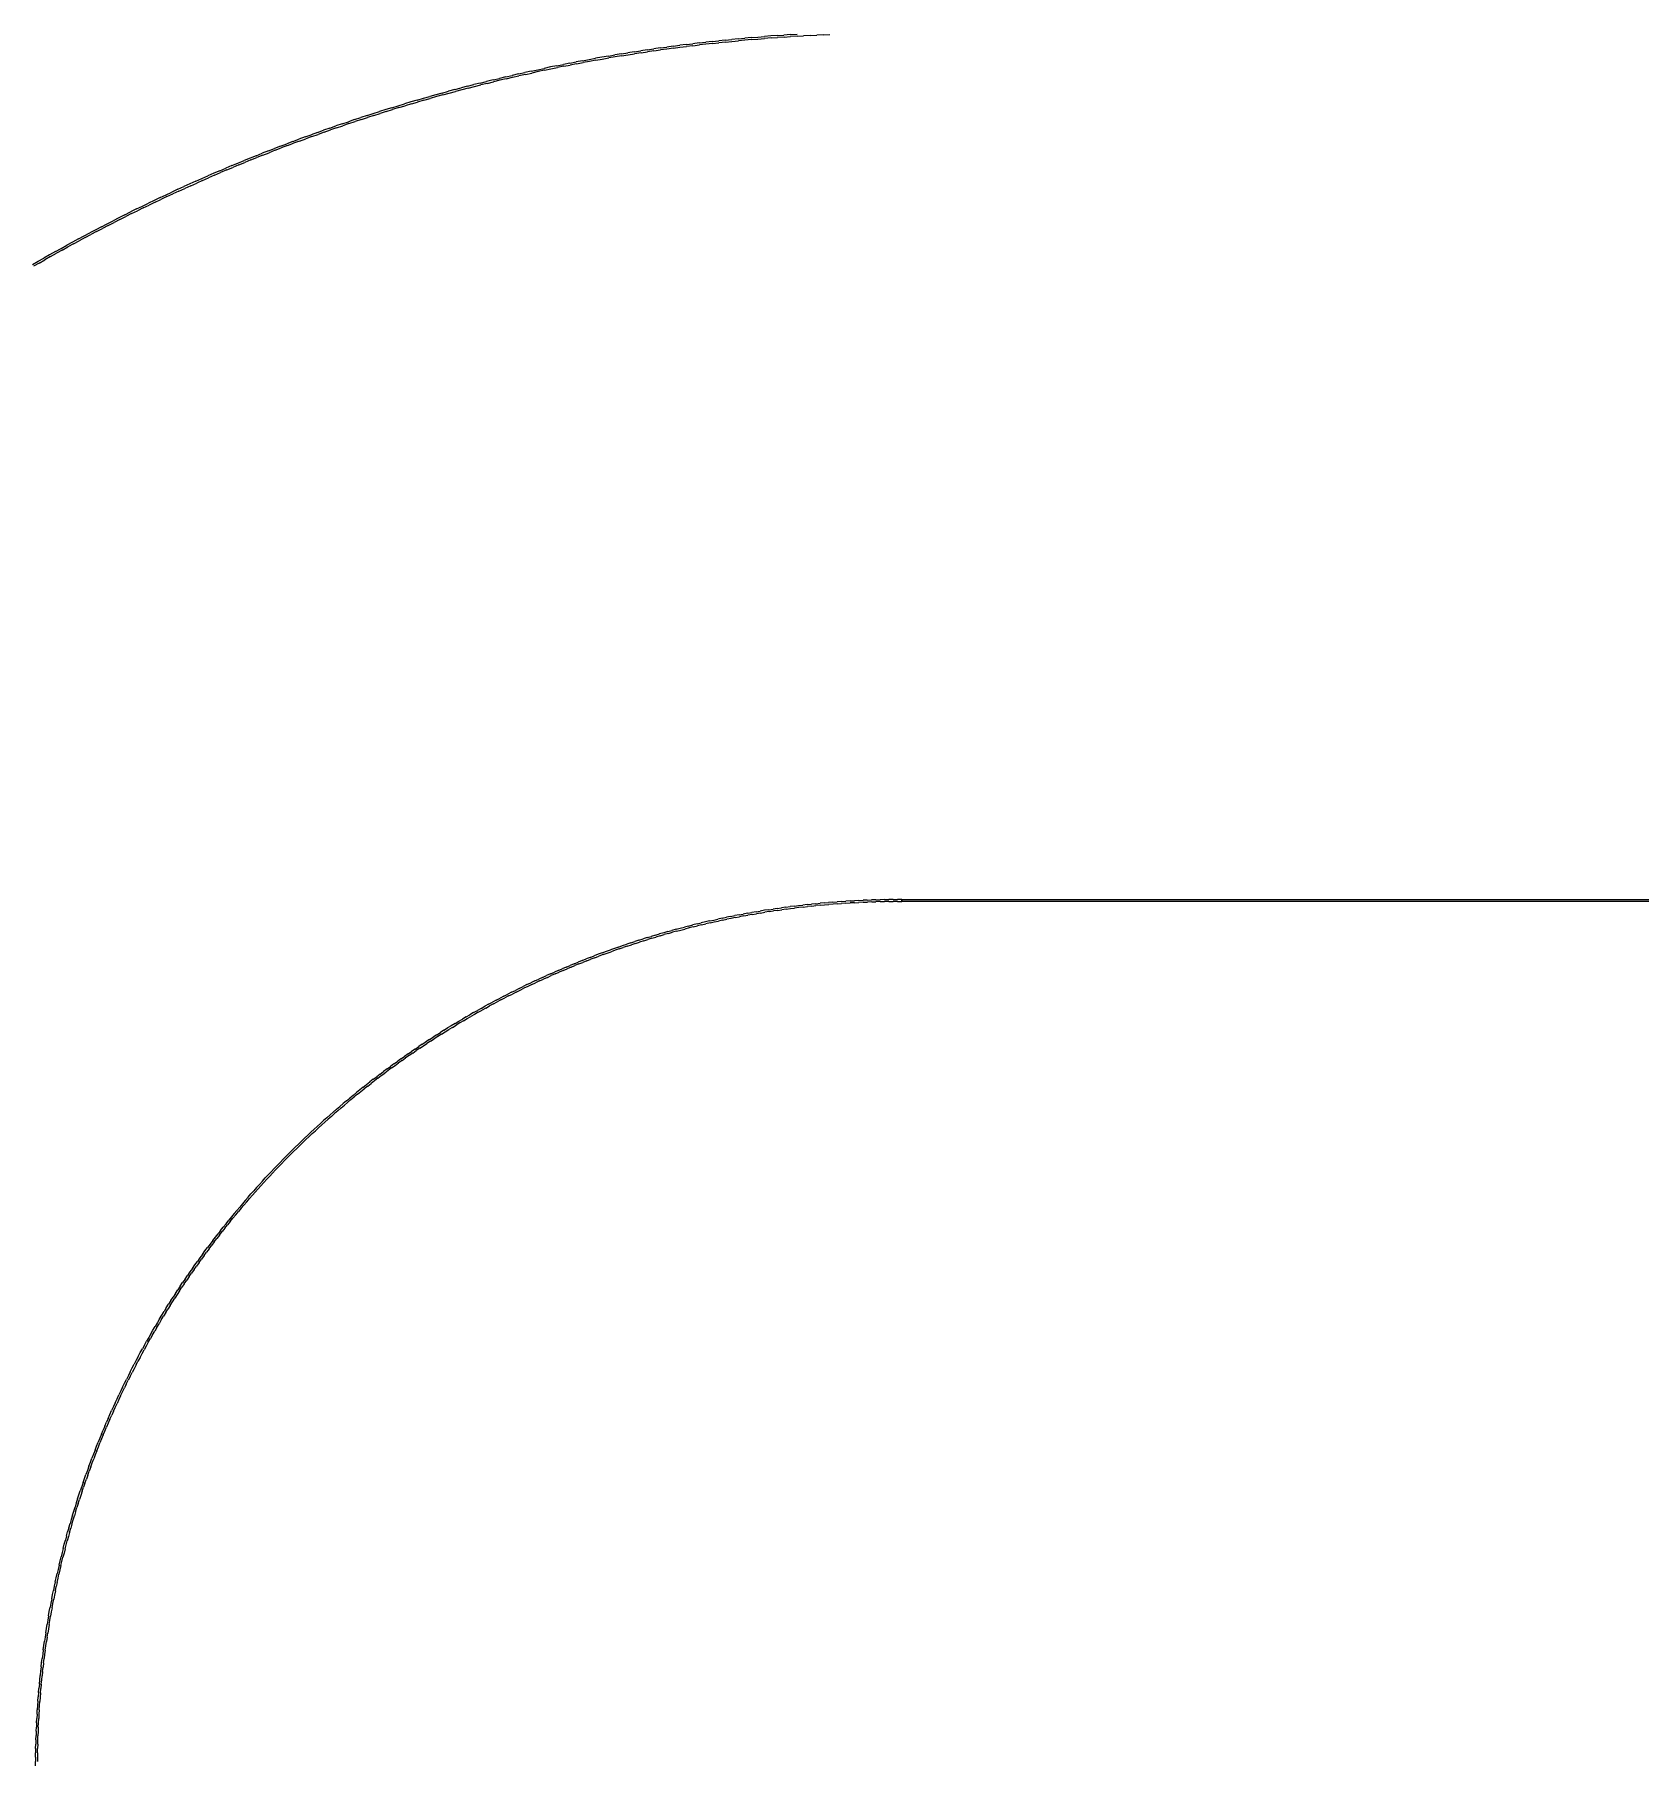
# Model space of a CAD drawing. Header units: metres. Extents: x 2 to 41.4, y 0.9 to 39.
# Drawn here: x 2.375 to 3.024, y 8.046 to 8.743 of the extents above; entities that cross this region are included whole.
import ezdxf

# ---------------------------------------------------------------- set-up
doc = ezdxf.new("R2010")
doc.units = ezdxf.units.M
doc.layers.add('BSA_MATERIAL_SECTION', color=7, linetype='Continuous')

msp = doc.modelspace()

# ---------------------------------------------------------------- linework, layer by layer
at = {"layer": 'BSA_MATERIAL_SECTION'}
for p, q in [((2.65974, 8.74158), (2.66238, 8.74183)), ((2.66501, 8.74206), (2.66238, 8.74183)), ((2.66501, 8.74206), (2.66765, 8.74229)), ((2.66765, 8.74229), (2.67029, 8.7425)), ((2.66772, 8.74149), (2.67035, 8.7417)), ((2.67293, 8.74271), (2.67029, 8.7425)), ((2.67299, 8.74191), (2.67035, 8.7417)), ((2.67557, 8.7429), (2.67293, 8.74271)), ((2.67299, 8.74191), (2.67562, 8.7421)), ((2.67557, 8.7429), (2.67821, 8.74309)), ((2.67826, 8.74229), (2.67562, 8.7421)), ((2.68085, 8.74326), (2.67821, 8.74309)), ((2.67826, 8.74229), (2.6809, 8.74246)), ((2.68085, 8.74326), (2.68349, 8.74343)), ((2.68354, 8.74263), (2.6809, 8.74246)), ((2.68354, 8.74263), (2.68617, 8.74278)), ((2.68881, 8.74293), (2.68617, 8.74278)), ((2.68881, 8.74293), (2.69145, 8.74306)), ((2.69409, 8.74319), (2.69145, 8.74306)), ((2.69409, 8.74319), (2.69673, 8.7433)), ((2.60729, 8.73461), (2.6099, 8.73506)), ((2.61251, 8.73548), (2.6099, 8.73506)), ((2.61264, 8.73469), (2.61003, 8.73427)), ((2.61251, 8.73548), (2.61513, 8.73591)), ((2.61264, 8.73469), (2.61525, 8.73512)), ((2.61774, 8.73632), (2.61513, 8.73591)), ((2.61525, 8.73512), (2.61786, 8.73553)), ((2.61774, 8.73632), (2.62035, 8.73673)), ((2.62047, 8.73594), (2.61786, 8.73553)), ((2.62297, 8.73712), (2.62035, 8.73673)), ((2.62047, 8.73594), (2.62309, 8.73632)), ((2.62297, 8.73712), (2.62559, 8.7375)), ((2.6257, 8.73671), (2.62309, 8.73632)), ((2.62821, 8.73787), (2.62559, 8.7375)), ((2.6257, 8.73671), (2.62832, 8.73708)), ((2.62821, 8.73787), (2.63083, 8.73824)), ((2.63094, 8.73745), (2.62832, 8.73708)), ((2.63345, 8.73859), (2.63083, 8.73824)), ((2.63356, 8.7378), (2.63094, 8.73745)), ((2.63345, 8.73859), (2.63608, 8.73894)), ((2.63356, 8.7378), (2.63618, 8.73815)), ((2.6387, 8.73927), (2.63608, 8.73894)), ((2.63618, 8.73815), (2.6388, 8.73847)), ((2.6387, 8.73927), (2.64133, 8.7396)), ((2.64142, 8.7388), (2.6388, 8.73847)), ((2.64396, 8.73991), (2.64133, 8.7396)), ((2.64142, 8.7388), (2.64405, 8.73911)), ((2.64396, 8.73991), (2.64658, 8.74021)), ((2.64667, 8.73942), (2.64405, 8.73911)), ((2.64921, 8.7405), (2.64658, 8.74021)), ((2.6493, 8.73971), (2.64667, 8.73942)), ((2.64921, 8.7405), (2.65184, 8.74079)), ((2.6493, 8.73971), (2.65193, 8.74)), ((2.65448, 8.74106), (2.65184, 8.74079)), ((2.65456, 8.74027), (2.65193, 8.74)), ((2.65448, 8.74106), (2.65711, 8.74133)), ((2.65456, 8.74027), (2.65719, 8.74054)), ((2.65974, 8.74158), (2.65711, 8.74133)), ((2.65719, 8.74054), (2.65982, 8.74078)), ((2.66245, 8.74103), (2.65982, 8.74078)), ((2.66508, 8.74126), (2.66245, 8.74103)), ((2.66508, 8.74126), (2.66772, 8.74149)), ((2.57096, 8.72738), (2.57355, 8.72797)), ((2.57613, 8.72853), (2.57355, 8.72797)), ((2.57372, 8.72719), (2.5763, 8.72775)), ((2.57613, 8.72853), (2.57872, 8.7291)), ((2.57888, 8.72832), (2.5763, 8.72775)), ((2.57872, 8.7291), (2.5813, 8.72964)), ((2.58147, 8.72886), (2.57888, 8.72832)), ((2.58389, 8.73019), (2.5813, 8.72964)), ((2.58147, 8.72886), (2.58406, 8.72941)), ((2.58649, 8.73071), (2.58389, 8.73019)), ((2.58406, 8.72941), (2.58665, 8.72993)), ((2.58649, 8.73071), (2.58908, 8.73124)), ((2.58924, 8.73046), (2.58665, 8.72993)), ((2.59168, 8.73175), (2.58908, 8.73124)), ((2.58924, 8.73046), (2.59183, 8.73096)), ((2.59168, 8.73175), (2.59428, 8.73225)), ((2.59443, 8.73147), (2.59183, 8.73096)), ((2.59688, 8.73274), (2.59428, 8.73225)), ((2.59443, 8.73147), (2.59702, 8.73195)), ((2.59688, 8.73274), (2.59948, 8.73323)), ((2.59962, 8.73244), (2.59702, 8.73195)), ((2.59948, 8.73323), (2.60208, 8.73369)), ((2.60222, 8.73291), (2.59962, 8.73244)), ((2.60469, 8.73416), (2.60208, 8.73369)), ((2.60222, 8.73291), (2.60482, 8.73337)), ((2.60729, 8.73461), (2.60469, 8.73416)), ((2.60482, 8.73337), (2.60743, 8.73382)), ((2.61003, 8.73427), (2.60743, 8.73382)), ((2.54527, 8.72105), (2.54272, 8.72037)), ((2.54527, 8.72105), (2.54783, 8.72173)), ((2.54803, 8.72096), (2.54548, 8.72028)), ((2.55039, 8.72239), (2.54783, 8.72173)), ((2.55059, 8.72162), (2.54803, 8.72096)), ((2.55039, 8.72239), (2.55295, 8.72306)), ((2.55059, 8.72162), (2.55315, 8.72228)), ((2.55552, 8.7237), (2.55295, 8.72306)), ((2.55315, 8.72228), (2.55572, 8.72292)), ((2.55552, 8.7237), (2.55809, 8.72434)), ((2.55828, 8.72357), (2.55572, 8.72292)), ((2.56066, 8.72497), (2.55809, 8.72434)), ((2.55828, 8.72357), (2.56085, 8.72419)), ((2.56066, 8.72497), (2.56323, 8.72559)), ((2.56342, 8.72481), (2.56085, 8.72419)), ((2.56581, 8.72619), (2.56323, 8.72559)), ((2.56599, 8.72541), (2.56342, 8.72481)), ((2.56581, 8.72619), (2.56838, 8.7268)), ((2.56599, 8.72541), (2.56856, 8.72602)), ((2.57096, 8.72738), (2.56838, 8.7268)), ((2.56856, 8.72602), (2.57114, 8.7266)), ((2.57372, 8.72719), (2.57114, 8.7266)), ((2.51984, 8.71375), (2.51731, 8.71297)), ((2.51984, 8.71375), (2.52237, 8.71453)), ((2.5226, 8.71376), (2.52007, 8.71299)), ((2.52237, 8.71453), (2.5249, 8.71529)), ((2.5226, 8.71376), (2.52513, 8.71452)), ((2.52744, 8.71605), (2.5249, 8.71529)), ((2.52767, 8.71528), (2.52513, 8.71452)), ((2.52998, 8.71679), (2.52744, 8.71605)), ((2.52767, 8.71528), (2.5302, 8.71602)), ((2.52998, 8.71679), (2.53252, 8.71753)), ((2.53274, 8.71676), (2.5302, 8.71602)), ((2.53252, 8.71753), (2.53507, 8.71825)), ((2.53274, 8.71676), (2.53528, 8.71748)), ((2.53761, 8.71897), (2.53507, 8.71825)), ((2.53783, 8.7182), (2.53528, 8.71748)), ((2.54016, 8.71967), (2.53761, 8.71897)), ((2.54038, 8.7189), (2.53783, 8.7182)), ((2.54016, 8.71967), (2.54272, 8.72037)), ((2.54038, 8.7189), (2.54293, 8.7196)), ((2.54293, 8.7196), (2.54548, 8.72028)), ((2.4997, 8.70723), (2.4972, 8.70637)), ((2.4997, 8.70723), (2.50221, 8.70808)), ((2.50246, 8.70732), (2.49996, 8.70647)), ((2.50472, 8.70891), (2.50221, 8.70808)), ((2.50246, 8.70732), (2.50497, 8.70816)), ((2.50472, 8.70891), (2.50723, 8.70975)), ((2.50748, 8.70899), (2.50497, 8.70816)), ((2.50975, 8.71057), (2.50723, 8.70975)), ((2.50748, 8.70899), (2.50999, 8.7098)), ((2.50975, 8.71057), (2.51226, 8.71138)), ((2.51251, 8.71062), (2.50999, 8.7098)), ((2.51226, 8.71138), (2.51479, 8.71218)), ((2.51251, 8.71062), (2.51503, 8.71142)), ((2.51731, 8.71297), (2.51479, 8.71218)), ((2.51755, 8.71221), (2.51503, 8.71142)), ((2.51755, 8.71221), (2.52007, 8.71299)), ((2.47977, 8.70009), (2.47729, 8.69917)), ((2.47977, 8.70009), (2.48225, 8.70102)), ((2.48253, 8.70027), (2.48005, 8.69935)), ((2.48473, 8.70193), (2.48225, 8.70102)), ((2.48253, 8.70027), (2.48501, 8.70118)), ((2.48473, 8.70193), (2.48722, 8.70284)), ((2.48749, 8.70209), (2.48501, 8.70118)), ((2.48971, 8.70374), (2.48722, 8.70284)), ((2.48749, 8.70209), (2.48998, 8.70298)), ((2.48971, 8.70374), (2.4922, 8.70463)), ((2.49247, 8.70387), (2.48998, 8.70298)), ((2.4947, 8.7055), (2.4922, 8.70463)), ((2.49247, 8.70387), (2.49496, 8.70474)), ((2.4947, 8.7055), (2.4972, 8.70637)), ((2.49746, 8.70562), (2.49496, 8.70474)), ((2.49746, 8.70562), (2.49996, 8.70647)), ((2.46251, 8.69337), (2.46006, 8.69236)), ((2.46497, 8.69435), (2.46251, 8.69337)), ((2.46281, 8.69263), (2.46527, 8.69361)), ((2.46497, 8.69435), (2.46742, 8.69534)), ((2.46772, 8.69459), (2.46527, 8.69361)), ((2.46989, 8.6963), (2.46742, 8.69534)), ((2.46772, 8.69459), (2.47018, 8.69556)), ((2.46989, 8.6963), (2.47235, 8.69727)), ((2.47264, 8.69652), (2.47018, 8.69556)), ((2.47482, 8.69822), (2.47235, 8.69727)), ((2.47264, 8.69652), (2.47511, 8.69747)), ((2.47482, 8.69822), (2.47729, 8.69917)), ((2.47758, 8.69842), (2.47511, 8.69747)), ((2.47758, 8.69842), (2.48005, 8.69935)), ((2.44302, 8.68512), (2.44544, 8.68618)), ((2.44787, 8.68724), (2.44544, 8.68618)), ((2.44818, 8.6865), (2.44576, 8.68545)), ((2.4503, 8.68828), (2.44787, 8.68724)), ((2.44818, 8.6865), (2.45061, 8.68754)), ((2.4503, 8.68828), (2.45273, 8.68932)), ((2.45305, 8.68858), (2.45061, 8.68754)), ((2.45517, 8.69034), (2.45273, 8.68932)), ((2.45305, 8.68858), (2.45548, 8.6896)), ((2.45517, 8.69034), (2.45762, 8.69136)), ((2.45792, 8.69062), (2.45548, 8.6896)), ((2.45762, 8.69136), (2.46006, 8.69236)), ((2.45792, 8.69062), (2.46037, 8.69162)), ((2.46281, 8.69263), (2.46037, 8.69162)), ((2.42856, 8.67855), (2.43096, 8.67966)), ((2.4289, 8.67782), (2.4313, 8.67894)), ((2.43336, 8.68078), (2.43096, 8.67966)), ((2.4337, 8.68005), (2.4313, 8.67894)), ((2.43336, 8.68078), (2.43577, 8.68187)), ((2.4337, 8.68005), (2.4361, 8.68114)), ((2.43818, 8.68297), (2.43577, 8.68187)), ((2.43851, 8.68224), (2.4361, 8.68114)), ((2.4406, 8.68404), (2.43818, 8.68297)), ((2.43851, 8.68224), (2.44093, 8.68331)), ((2.4406, 8.68404), (2.44302, 8.68512)), ((2.44334, 8.68439), (2.44093, 8.68331)), ((2.44334, 8.68439), (2.44576, 8.68545)), ((2.41664, 8.67282), (2.41426, 8.67165)), ((2.41462, 8.67094), (2.41699, 8.6721)), ((2.41664, 8.67282), (2.41901, 8.67399)), ((2.41936, 8.67327), (2.41699, 8.6721)), ((2.41901, 8.67399), (2.4214, 8.67514)), ((2.41936, 8.67327), (2.42174, 8.67442)), ((2.42378, 8.67629), (2.4214, 8.67514)), ((2.42412, 8.67556), (2.42174, 8.67442)), ((2.42617, 8.67742), (2.42378, 8.67629)), ((2.42412, 8.67556), (2.42651, 8.67669)), ((2.42617, 8.67742), (2.42856, 8.67855)), ((2.4289, 8.67782), (2.42651, 8.67669)), ((2.40247, 8.66565), (2.40012, 8.66443)), ((2.40049, 8.66373), (2.40284, 8.66495)), ((2.40247, 8.66565), (2.40482, 8.66688)), ((2.40518, 8.66616), (2.40284, 8.66495)), ((2.40482, 8.66688), (2.40717, 8.66808)), ((2.40518, 8.66616), (2.40754, 8.66737)), ((2.40953, 8.66928), (2.40717, 8.66808)), ((2.40989, 8.66857), (2.40754, 8.66737)), ((2.4119, 8.67047), (2.40953, 8.66928)), ((2.40989, 8.66857), (2.41226, 8.66975)), ((2.4119, 8.67047), (2.41426, 8.67165)), ((2.41462, 8.67094), (2.41226, 8.66975)), ((2.38615, 8.6569), (2.38847, 8.65817)), ((2.39079, 8.65944), (2.38847, 8.65817)), ((2.39117, 8.65874), (2.38885, 8.65747)), ((2.39312, 8.6607), (2.39079, 8.65944)), ((2.39117, 8.65874), (2.3935, 8.66)), ((2.39312, 8.6607), (2.39545, 8.66196)), ((2.39582, 8.66125), (2.3935, 8.66)), ((2.39545, 8.66196), (2.39778, 8.6632)), ((2.39582, 8.66125), (2.39816, 8.66249)), ((2.40012, 8.66443), (2.39778, 8.6632)), ((2.40049, 8.66373), (2.39816, 8.66249)), ((2.37464, 8.65037), (2.37693, 8.6517)), ((2.37733, 8.651), (2.37504, 8.64968)), ((2.37693, 8.6517), (2.37923, 8.65301)), ((2.37733, 8.651), (2.37962, 8.65231)), ((2.38153, 8.65431), (2.37923, 8.65301)), ((2.38192, 8.65362), (2.37962, 8.65231)), ((2.38384, 8.65561), (2.38153, 8.65431)), ((2.38192, 8.65362), (2.38423, 8.65491)), ((2.38384, 8.65561), (2.38615, 8.6569)), ((2.38654, 8.6562), (2.38423, 8.65491)), ((2.38654, 8.6562), (2.38885, 8.65747)), ((2.69799, 8.3928), (2.69626, 8.39265)), ((2.69799, 8.3928), (2.69973, 8.39293)), ((2.70146, 8.39306), (2.69973, 8.39293)), ((2.70146, 8.39306), (2.7032, 8.39317)), ((2.70493, 8.39328), (2.7032, 8.39317)), ((2.70493, 8.39328), (2.70667, 8.39338)), ((2.70841, 8.39347), (2.70667, 8.39338)), ((2.70841, 8.39347), (2.71015, 8.39355)), ((2.71189, 8.39363), (2.71015, 8.39355)), ((2.71018, 8.39275), (2.71192, 8.39283)), ((2.71189, 8.39363), (2.71362, 8.39369)), ((2.71365, 8.39289), (2.71192, 8.39283)), ((2.71536, 8.39375), (2.71362, 8.39369)), ((2.71365, 8.39289), (2.71539, 8.39295)), ((2.71536, 8.39375), (2.7171, 8.39379)), ((2.71712, 8.39299), (2.71539, 8.39295)), ((2.71884, 8.39384), (2.7171, 8.39379)), ((2.71712, 8.39299), (2.71886, 8.39304)), ((2.71884, 8.39384), (2.72058, 8.39386)), ((2.72059, 8.39306), (2.71886, 8.39304)), ((2.72232, 8.39389), (2.72058, 8.39386)), ((2.72059, 8.39306), (2.72233, 8.39309)), ((2.72232, 8.39389), (2.72406, 8.3939)), ((2.72406, 8.3931), (2.72233, 8.39309)), ((2.7258, 8.39391), (2.72406, 8.3939)), ((2.72406, 8.3931), (2.7258, 8.39311)), ((2.7258, 8.39391), (2.7258, 8.39351)), ((2.7258, 8.39391), (5.81835, 8.39391)), ((2.7258, 8.39351), (2.7258, 8.39391)), ((2.7258, 8.39311), (2.7258, 8.39351)), ((2.7258, 8.39351), (2.7258, 8.39311)), ((5.81835, 8.39311), (2.7258, 8.39311)), ((2.64986, 8.38557), (2.65156, 8.38594)), ((2.65326, 8.38631), (2.65156, 8.38594)), ((2.65326, 8.38631), (2.65496, 8.38666)), ((2.65342, 8.38552), (2.65512, 8.38587)), ((2.65667, 8.38701), (2.65496, 8.38666)), ((2.65682, 8.38623), (2.65512, 8.38587)), ((2.65667, 8.38701), (2.65837, 8.38735)), ((2.65853, 8.38656), (2.65682, 8.38623)), ((2.66008, 8.38768), (2.65837, 8.38735)), ((2.65853, 8.38656), (2.66023, 8.3869)), ((2.66008, 8.38768), (2.66179, 8.388)), ((2.66194, 8.38721), (2.66023, 8.3869)), ((2.6635, 8.38832), (2.66179, 8.388)), ((2.66194, 8.38721), (2.66364, 8.38753)), ((2.6635, 8.38832), (2.66521, 8.38862)), ((2.66535, 8.38783), (2.66364, 8.38753)), ((2.66693, 8.38892), (2.66521, 8.38862)), ((2.66535, 8.38783), (2.66706, 8.38813)), ((2.66693, 8.38892), (2.66864, 8.3892)), ((2.66877, 8.38841), (2.66706, 8.38813)), ((2.67036, 8.38949), (2.66864, 8.3892)), ((2.66877, 8.38841), (2.67049, 8.3887)), ((2.67208, 8.38975), (2.67036, 8.38949)), ((2.6722, 8.38896), (2.67049, 8.3887)), ((2.67208, 8.38975), (2.6738, 8.39002)), ((2.6722, 8.38896), (2.67392, 8.38923)), ((2.67552, 8.39027), (2.6738, 8.39002)), ((2.67564, 8.38948), (2.67392, 8.38923)), ((2.67552, 8.39027), (2.67724, 8.39052)), ((2.67564, 8.38948), (2.67735, 8.38973)), ((2.67897, 8.39075), (2.67724, 8.39052)), ((2.67907, 8.38996), (2.67735, 8.38973)), ((2.67897, 8.39075), (2.68069, 8.39099)), ((2.67907, 8.38996), (2.68079, 8.39019)), ((2.68242, 8.3912), (2.68069, 8.39099)), ((2.68079, 8.39019), (2.68252, 8.39041)), ((2.68242, 8.3912), (2.68414, 8.39142)), ((2.68424, 8.39062), (2.68252, 8.39041)), ((2.68414, 8.39142), (2.68587, 8.39162)), ((2.68596, 8.39082), (2.68424, 8.39062)), ((2.6876, 8.39182), (2.68587, 8.39162)), ((2.68596, 8.39082), (2.68769, 8.39102)), ((2.6876, 8.39182), (2.68933, 8.392)), ((2.68941, 8.3912), (2.68769, 8.39102)), ((2.69106, 8.39218), (2.68933, 8.392)), ((2.68941, 8.3912), (2.69114, 8.39138)), ((2.69106, 8.39218), (2.69279, 8.39234)), ((2.69287, 8.39155), (2.69114, 8.39138)), ((2.69453, 8.39251), (2.69279, 8.39234)), ((2.69287, 8.39155), (2.6946, 8.39171)), ((2.69453, 8.39251), (2.69626, 8.39265)), ((2.6946, 8.39171), (2.69633, 8.39186)), ((2.69806, 8.392), (2.69633, 8.39186)), ((2.69979, 8.39213), (2.69806, 8.392)), ((2.69979, 8.39213), (2.70152, 8.39226)), ((2.70325, 8.39237), (2.70152, 8.39226)), ((2.70325, 8.39237), (2.70498, 8.39249)), ((2.70672, 8.39258), (2.70498, 8.39249)), ((2.70672, 8.39258), (2.70845, 8.39268)), ((2.71018, 8.39275), (2.70845, 8.39268)), ((2.62295, 8.37845), (2.62462, 8.37896)), ((2.62628, 8.37946), (2.62462, 8.37896)), ((2.62628, 8.37946), (2.62795, 8.37995)), ((2.62818, 8.37918), (2.62651, 8.37869)), ((2.62962, 8.38043), (2.62795, 8.37995)), ((2.62818, 8.37918), (2.62984, 8.37966)), ((2.6313, 8.3809), (2.62962, 8.38043)), ((2.63152, 8.38013), (2.62984, 8.37966)), ((2.6313, 8.3809), (2.63297, 8.38137)), ((2.63152, 8.38013), (2.63319, 8.3806)), ((2.63465, 8.38183), (2.63297, 8.38137)), ((2.63486, 8.38105), (2.63319, 8.3806)), ((2.63465, 8.38183), (2.63633, 8.38228)), ((2.63486, 8.38105), (2.63654, 8.38151)), ((2.63633, 8.38228), (2.63802, 8.38272)), ((2.63654, 8.38151), (2.63822, 8.38194)), ((2.6397, 8.38315), (2.63802, 8.38272)), ((2.6399, 8.38238), (2.63822, 8.38194)), ((2.6397, 8.38315), (2.64139, 8.38357)), ((2.64158, 8.38279), (2.6399, 8.38238)), ((2.64308, 8.38399), (2.64139, 8.38357)), ((2.64158, 8.38279), (2.64327, 8.38321)), ((2.64308, 8.38399), (2.64477, 8.38439)), ((2.64496, 8.38362), (2.64327, 8.38321)), ((2.64646, 8.3848), (2.64477, 8.38439)), ((2.64496, 8.38362), (2.64665, 8.38402)), ((2.64816, 8.38518), (2.64646, 8.3848)), ((2.64834, 8.3844), (2.64665, 8.38402)), ((2.64816, 8.38518), (2.64986, 8.38557)), ((2.64834, 8.3844), (2.65003, 8.38479)), ((2.65003, 8.38479), (2.65173, 8.38516)), ((2.65342, 8.38552), (2.65173, 8.38516)), ((2.60482, 8.37233), (2.60319, 8.37173)), ((2.60482, 8.37233), (2.60646, 8.37293)), ((2.6051, 8.37158), (2.60673, 8.37218)), ((2.60646, 8.37293), (2.60809, 8.37352)), ((2.60673, 8.37218), (2.60836, 8.37276)), ((2.60973, 8.3741), (2.60809, 8.37352)), ((2.61, 8.37335), (2.60836, 8.37276)), ((2.61138, 8.37467), (2.60973, 8.3741)), ((2.61164, 8.37391), (2.61, 8.37335)), ((2.61138, 8.37467), (2.61302, 8.37524)), ((2.61164, 8.37391), (2.61328, 8.37448)), ((2.61302, 8.37524), (2.61467, 8.37579)), ((2.61493, 8.37503), (2.61328, 8.37448)), ((2.61632, 8.37634), (2.61467, 8.37579)), ((2.61493, 8.37503), (2.61657, 8.37558)), ((2.61632, 8.37634), (2.61798, 8.37688)), ((2.61822, 8.37612), (2.61657, 8.37558)), ((2.61963, 8.37742), (2.61798, 8.37688)), ((2.61822, 8.37612), (2.61987, 8.37665)), ((2.61963, 8.37742), (2.62129, 8.37793)), ((2.62153, 8.37717), (2.61987, 8.37665)), ((2.62295, 8.37845), (2.62129, 8.37793)), ((2.62153, 8.37717), (2.62319, 8.37769)), ((2.62485, 8.37819), (2.62319, 8.37769)), ((2.62485, 8.37819), (2.62651, 8.37869)), ((2.58705, 8.36523), (2.58546, 8.36453)), ((2.58705, 8.36523), (2.58865, 8.36591)), ((2.58897, 8.36518), (2.58737, 8.3645)), ((2.59026, 8.36659), (2.58865, 8.36591)), ((2.58897, 8.36518), (2.59056, 8.36586)), ((2.59026, 8.36659), (2.59186, 8.36726)), ((2.59217, 8.36652), (2.59056, 8.36586)), ((2.59347, 8.36793), (2.59186, 8.36726)), ((2.59217, 8.36652), (2.59377, 8.36719)), ((2.59347, 8.36793), (2.59508, 8.36858)), ((2.59538, 8.36783), (2.59377, 8.36719)), ((2.5967, 8.36923), (2.59508, 8.36858)), ((2.59538, 8.36783), (2.59699, 8.36848)), ((2.5967, 8.36923), (2.59832, 8.36986)), ((2.59861, 8.36911), (2.59699, 8.36848)), ((2.59994, 8.37049), (2.59832, 8.36986)), ((2.59861, 8.36911), (2.60023, 8.36975)), ((2.59994, 8.37049), (2.60156, 8.37111)), ((2.60185, 8.37036), (2.60023, 8.36975)), ((2.60319, 8.37173), (2.60156, 8.37111)), ((2.60185, 8.37036), (2.60347, 8.37098)), ((2.6051, 8.37158), (2.60347, 8.37098)), ((2.57126, 8.35794), (2.5697, 8.35716)), ((2.57126, 8.35794), (2.57282, 8.3587)), ((2.57161, 8.35722), (2.57317, 8.35798)), ((2.57439, 8.35946), (2.57282, 8.3587)), ((2.57473, 8.35874), (2.57317, 8.35798)), ((2.57439, 8.35946), (2.57596, 8.36021)), ((2.5763, 8.35948), (2.57473, 8.35874)), ((2.57753, 8.36095), (2.57596, 8.36021)), ((2.5763, 8.35948), (2.57787, 8.36023)), ((2.57753, 8.36095), (2.57911, 8.36168)), ((2.57945, 8.36095), (2.57787, 8.36023)), ((2.58069, 8.36241), (2.57911, 8.36168)), ((2.57945, 8.36095), (2.58102, 8.36168)), ((2.58069, 8.36241), (2.58228, 8.36312)), ((2.58261, 8.36239), (2.58102, 8.36168)), ((2.58387, 8.36384), (2.58228, 8.36312)), ((2.58261, 8.36239), (2.58419, 8.3631)), ((2.58387, 8.36384), (2.58546, 8.36453)), ((2.58578, 8.3638), (2.58419, 8.3631)), ((2.58578, 8.3638), (2.58737, 8.3645)), ((2.5589, 8.35155), (2.55737, 8.35071)), ((2.5589, 8.35155), (2.56043, 8.35237)), ((2.56081, 8.35166), (2.55928, 8.35084)), ((2.56196, 8.35319), (2.56043, 8.35237)), ((2.56081, 8.35166), (2.56234, 8.35248)), ((2.56196, 8.35319), (2.5635, 8.354)), ((2.56388, 8.35329), (2.56234, 8.35248)), ((2.56505, 8.35481), (2.5635, 8.354)), ((2.56388, 8.35329), (2.56541, 8.35409)), ((2.56505, 8.35481), (2.5666, 8.3556)), ((2.56696, 8.35488), (2.56541, 8.35409)), ((2.56814, 8.35639), (2.5666, 8.3556)), ((2.56696, 8.35488), (2.56851, 8.35567)), ((2.56814, 8.35639), (2.5697, 8.35716)), ((2.57006, 8.35645), (2.56851, 8.35567)), ((2.57006, 8.35645), (2.57161, 8.35722)), ((2.54531, 8.34377), (2.5468, 8.34467)), ((2.54721, 8.34398), (2.54572, 8.34309)), ((2.5468, 8.34467), (2.5483, 8.34555)), ((2.5487, 8.34486), (2.54721, 8.34398)), ((2.5498, 8.34643), (2.5483, 8.34555)), ((2.5487, 8.34486), (2.5502, 8.34574)), ((2.5498, 8.34643), (2.5513, 8.3473)), ((2.5502, 8.34574), (2.5517, 8.34661)), ((2.55281, 8.34817), (2.5513, 8.3473)), ((2.55321, 8.34747), (2.5517, 8.34661)), ((2.55281, 8.34817), (2.55433, 8.34902)), ((2.55472, 8.34832), (2.55321, 8.34747)), ((2.55585, 8.34987), (2.55433, 8.34902)), ((2.55472, 8.34832), (2.55623, 8.34917)), ((2.55585, 8.34987), (2.55737, 8.35071)), ((2.55776, 8.35001), (2.55623, 8.34917)), ((2.55776, 8.35001), (2.55928, 8.35084)), ((2.53498, 8.33731), (2.53353, 8.33636)), ((2.53498, 8.33731), (2.53645, 8.33826)), ((2.53542, 8.33664), (2.53688, 8.33758)), ((2.53791, 8.3392), (2.53645, 8.33826)), ((2.53834, 8.33852), (2.53688, 8.33758)), ((2.53791, 8.3392), (2.53938, 8.34012)), ((2.53981, 8.33945), (2.53834, 8.33852)), ((2.54085, 8.34105), (2.53938, 8.34012)), ((2.53981, 8.33945), (2.54128, 8.34037)), ((2.54085, 8.34105), (2.54233, 8.34196)), ((2.54128, 8.34037), (2.54275, 8.34128)), ((2.54382, 8.34287), (2.54233, 8.34196)), ((2.54423, 8.34219), (2.54275, 8.34128)), ((2.54531, 8.34377), (2.54382, 8.34287)), ((2.54423, 8.34219), (2.54572, 8.34309)), ((2.52347, 8.3295), (2.52489, 8.3305)), ((2.52632, 8.33149), (2.52489, 8.3305)), ((2.52677, 8.33084), (2.52535, 8.32984)), ((2.52632, 8.33149), (2.52775, 8.33248)), ((2.5282, 8.33182), (2.52677, 8.33084)), ((2.52919, 8.33346), (2.52775, 8.33248)), ((2.5282, 8.33182), (2.52964, 8.3328)), ((2.52919, 8.33346), (2.53063, 8.33443)), ((2.53108, 8.33377), (2.52964, 8.3328)), ((2.53207, 8.3354), (2.53063, 8.33443)), ((2.53108, 8.33377), (2.53252, 8.33474)), ((2.53207, 8.3354), (2.53353, 8.33636)), ((2.53252, 8.33474), (2.53397, 8.33569)), ((2.53542, 8.33664), (2.53397, 8.33569)), ((2.51504, 8.32334), (2.51366, 8.32228)), ((2.51504, 8.32334), (2.51644, 8.32438)), ((2.51552, 8.3227), (2.51691, 8.32374)), ((2.51783, 8.32542), (2.51644, 8.32438)), ((2.51831, 8.32477), (2.51691, 8.32374)), ((2.51783, 8.32542), (2.51923, 8.32644)), ((2.51971, 8.3258), (2.51831, 8.32477)), ((2.52064, 8.32747), (2.51923, 8.32644)), ((2.51971, 8.3258), (2.52111, 8.32682)), ((2.52064, 8.32747), (2.52205, 8.32848)), ((2.52111, 8.32682), (2.52252, 8.32783)), ((2.52347, 8.3295), (2.52205, 8.32848)), ((2.52393, 8.32884), (2.52252, 8.32783)), ((2.52393, 8.32884), (2.52535, 8.32984)), ((2.5068, 8.31693), (2.50545, 8.31583)), ((2.50595, 8.31521), (2.5073, 8.3163)), ((2.50816, 8.31801), (2.5068, 8.31693)), ((2.5073, 8.3163), (2.50866, 8.31738)), ((2.50816, 8.31801), (2.50953, 8.31909)), ((2.51002, 8.31846), (2.50866, 8.31738)), ((2.50953, 8.31909), (2.5109, 8.32016)), ((2.51002, 8.31846), (2.51139, 8.31953)), ((2.51227, 8.32123), (2.5109, 8.32016)), ((2.51276, 8.32059), (2.51139, 8.31953)), ((2.51227, 8.32123), (2.51366, 8.32228)), ((2.51414, 8.32164), (2.51276, 8.32059)), ((2.51414, 8.32164), (2.51552, 8.3227)), ((2.49744, 8.30914), (2.49612, 8.308)), ((2.49744, 8.30914), (2.49876, 8.31027)), ((2.49796, 8.30853), (2.49928, 8.30967)), ((2.49876, 8.31027), (2.50009, 8.3114)), ((2.49928, 8.30967), (2.5006, 8.31078)), ((2.50142, 8.31252), (2.50009, 8.3114)), ((2.50193, 8.3119), (2.5006, 8.31078)), ((2.50142, 8.31252), (2.50276, 8.31363)), ((2.50327, 8.31301), (2.50193, 8.3119)), ((2.5041, 8.31474), (2.50276, 8.31363)), ((2.50327, 8.31301), (2.50461, 8.31412)), ((2.5041, 8.31474), (2.50545, 8.31583)), ((2.50595, 8.31521), (2.50461, 8.31412)), ((2.48963, 8.30221), (2.48835, 8.30104)), ((2.48963, 8.30221), (2.49092, 8.30339)), ((2.49145, 8.30279), (2.49017, 8.30162)), ((2.49092, 8.30339), (2.49221, 8.30455)), ((2.49145, 8.30279), (2.49275, 8.30395)), ((2.49351, 8.30571), (2.49221, 8.30455)), ((2.49404, 8.30511), (2.49275, 8.30395)), ((2.49351, 8.30571), (2.49481, 8.30686)), ((2.49534, 8.30625), (2.49404, 8.30511)), ((2.49612, 8.308), (2.49481, 8.30686)), ((2.49534, 8.30625), (2.49665, 8.3074)), ((2.49796, 8.30853), (2.49665, 8.3074)), ((2.48203, 8.29505), (2.48328, 8.29627)), ((2.48259, 8.29448), (2.48384, 8.29569)), ((2.48328, 8.29627), (2.48454, 8.29746)), ((2.48509, 8.29689), (2.48384, 8.29569)), ((2.4858, 8.29866), (2.48454, 8.29746)), ((2.48509, 8.29689), (2.48635, 8.29808)), ((2.4858, 8.29866), (2.48708, 8.29985)), ((2.48762, 8.29927), (2.48635, 8.29808)), ((2.48835, 8.30104), (2.48708, 8.29985)), ((2.48762, 8.29927), (2.48889, 8.30045)), ((2.48889, 8.30045), (2.49017, 8.30162)), ((2.47586, 8.28892), (2.47465, 8.28767)), ((2.47523, 8.28712), (2.47644, 8.28836)), ((2.47709, 8.29016), (2.47586, 8.28892)), ((2.47766, 8.28959), (2.47644, 8.28836)), ((2.47709, 8.29016), (2.47831, 8.29139)), ((2.47766, 8.28959), (2.47888, 8.29083)), ((2.47831, 8.29139), (2.47955, 8.29262)), ((2.48011, 8.29205), (2.47888, 8.29083)), ((2.48079, 8.29384), (2.47955, 8.29262)), ((2.48011, 8.29205), (2.48135, 8.29327)), ((2.48203, 8.29505), (2.48079, 8.29384)), ((2.48259, 8.29448), (2.48135, 8.29327)), ((2.4675, 8.28007), (2.46867, 8.28136)), ((2.46867, 8.28136), (2.46986, 8.28263)), ((2.47044, 8.28209), (2.46926, 8.28082)), ((2.47104, 8.2839), (2.46986, 8.28263)), ((2.47044, 8.28209), (2.47162, 8.28335)), ((2.47104, 8.2839), (2.47224, 8.28516)), ((2.47282, 8.28461), (2.47162, 8.28335)), ((2.47344, 8.28642), (2.47224, 8.28516)), ((2.47282, 8.28461), (2.47402, 8.28587)), ((2.47344, 8.28642), (2.47465, 8.28767)), ((2.47523, 8.28712), (2.47402, 8.28587)), ((2.4617, 8.27359), (2.46285, 8.27489)), ((2.46345, 8.27436), (2.46231, 8.27306)), ((2.464, 8.2762), (2.46285, 8.27489)), ((2.46345, 8.27436), (2.4646, 8.27567)), ((2.46516, 8.2775), (2.464, 8.2762)), ((2.46576, 8.27696), (2.4646, 8.27567)), ((2.46516, 8.2775), (2.46632, 8.27879)), ((2.46576, 8.27696), (2.46691, 8.27825)), ((2.4675, 8.28007), (2.46632, 8.27879)), ((2.46809, 8.27953), (2.46691, 8.27825)), ((2.46809, 8.27953), (2.46926, 8.28082)), ((2.45608, 8.26695), (2.45719, 8.26829)), ((2.4567, 8.26644), (2.4578, 8.26778)), ((2.45719, 8.26829), (2.45831, 8.26962)), ((2.45892, 8.2691), (2.4578, 8.26778)), ((2.45943, 8.27095), (2.45831, 8.26962)), ((2.45892, 8.2691), (2.46004, 8.27043)), ((2.46057, 8.27227), (2.45943, 8.27095)), ((2.46117, 8.27174), (2.46004, 8.27043)), ((2.46057, 8.27227), (2.4617, 8.27359)), ((2.46117, 8.27174), (2.46231, 8.27306)), ((2.45062, 8.26018), (2.4517, 8.26154)), ((2.45232, 8.26104), (2.45125, 8.25968)), ((2.45278, 8.2629), (2.4517, 8.26154)), ((2.45232, 8.26104), (2.4534, 8.2624)), ((2.45278, 8.2629), (2.45388, 8.26426)), ((2.4545, 8.26375), (2.4534, 8.2624)), ((2.45497, 8.26561), (2.45388, 8.26426)), ((2.4545, 8.26375), (2.45559, 8.2651)), ((2.45608, 8.26695), (2.45497, 8.26561)), ((2.4567, 8.26644), (2.45559, 8.2651)), ((2.44429, 8.25188), (2.44533, 8.25327)), ((2.44637, 8.25467), (2.44533, 8.25327)), ((2.44597, 8.25279), (2.44701, 8.25418)), ((2.44743, 8.25605), (2.44637, 8.25467)), ((2.44806, 8.25556), (2.44701, 8.25418)), ((2.44743, 8.25605), (2.44848, 8.25743)), ((2.44806, 8.25556), (2.44911, 8.25694)), ((2.44848, 8.25743), (2.44955, 8.25881)), ((2.45018, 8.25831), (2.44911, 8.25694)), ((2.45062, 8.26018), (2.44955, 8.25881)), ((2.45018, 8.25831), (2.45125, 8.25968)), ((2.44021, 8.24624), (2.44122, 8.24765)), ((2.44187, 8.24719), (2.44086, 8.24578)), ((2.44224, 8.24907), (2.44122, 8.24765)), ((2.44187, 8.24719), (2.44288, 8.2486)), ((2.44326, 8.25047), (2.44224, 8.24907)), ((2.44391, 8.25), (2.44288, 8.2486)), ((2.44326, 8.25047), (2.44429, 8.25188)), ((2.44391, 8.25), (2.44493, 8.2514)), ((2.44597, 8.25279), (2.44493, 8.2514)), ((2.43624, 8.24052), (2.43527, 8.23908)), ((2.43594, 8.23863), (2.43691, 8.24007)), ((2.43624, 8.24052), (2.43723, 8.24195)), ((2.43789, 8.2415), (2.43691, 8.24007)), ((2.43821, 8.24339), (2.43723, 8.24195)), ((2.43789, 8.2415), (2.43887, 8.24293)), ((2.43921, 8.24481), (2.43821, 8.24339)), ((2.43987, 8.24435), (2.43887, 8.24293)), ((2.43921, 8.24481), (2.44021, 8.24624)), ((2.43987, 8.24435), (2.44086, 8.24578)), ((2.43051, 8.2318), (2.43145, 8.23326)), ((2.43118, 8.23137), (2.43212, 8.23283)), ((2.43239, 8.23472), (2.43145, 8.23326)), ((2.43306, 8.23429), (2.43212, 8.23283)), ((2.43239, 8.23472), (2.43335, 8.23618)), ((2.43402, 8.23574), (2.43306, 8.23429)), ((2.4343, 8.23763), (2.43335, 8.23618)), ((2.43402, 8.23574), (2.43497, 8.23719)), ((2.4343, 8.23763), (2.43527, 8.23908)), ((2.43594, 8.23863), (2.43497, 8.23719)), ((2.42593, 8.2244), (2.42683, 8.22589)), ((2.42662, 8.22399), (2.42752, 8.22547)), ((2.42683, 8.22589), (2.42774, 8.22737)), ((2.42843, 8.22695), (2.42752, 8.22547)), ((2.42866, 8.22885), (2.42774, 8.22737)), ((2.42843, 8.22695), (2.42934, 8.22843)), ((2.42866, 8.22885), (2.42958, 8.23033)), ((2.43026, 8.2299), (2.42934, 8.22843)), ((2.43051, 8.2318), (2.42958, 8.23033)), ((2.43026, 8.2299), (2.43118, 8.23137)), ((2.42241, 8.2184), (2.42154, 8.21689)), ((2.42241, 8.2184), (2.42327, 8.21991)), ((2.4231, 8.218), (2.42396, 8.21951)), ((2.42327, 8.21991), (2.42416, 8.22141)), ((2.42484, 8.221), (2.42396, 8.21951)), ((2.42504, 8.22291), (2.42416, 8.22141)), ((2.42484, 8.221), (2.42572, 8.2225)), ((2.42593, 8.2244), (2.42504, 8.22291)), ((2.42662, 8.22399), (2.42572, 8.2225)), ((2.41816, 8.21081), (2.419, 8.21234)), ((2.41886, 8.21043), (2.4197, 8.21195)), ((2.41983, 8.21386), (2.419, 8.21234)), ((2.42053, 8.21347), (2.4197, 8.21195)), ((2.41983, 8.21386), (2.42069, 8.21538)), ((2.42138, 8.21498), (2.42053, 8.21347)), ((2.42154, 8.21689), (2.42069, 8.21538)), ((2.42138, 8.21498), (2.42223, 8.2165)), ((2.4231, 8.218), (2.42223, 8.2165)), ((2.41411, 8.20311), (2.4149, 8.20466)), ((2.4149, 8.20466), (2.41571, 8.2062)), ((2.41642, 8.20583), (2.41561, 8.20429)), ((2.41651, 8.20774), (2.41571, 8.2062)), ((2.41642, 8.20583), (2.41722, 8.20737)), ((2.41734, 8.20928), (2.41651, 8.20774)), ((2.41804, 8.2089), (2.41722, 8.20737)), ((2.41734, 8.20928), (2.41816, 8.21081)), ((2.41804, 8.2089), (2.41886, 8.21043)), ((2.41101, 8.19688), (2.41177, 8.19845)), ((2.41248, 8.19809), (2.41173, 8.19653)), ((2.41177, 8.19845), (2.41254, 8.2)), ((2.41248, 8.19809), (2.41326, 8.19965)), ((2.41332, 8.20156), (2.41254, 8.2)), ((2.41403, 8.2012), (2.41326, 8.19965)), ((2.41411, 8.20311), (2.41332, 8.20156)), ((2.41403, 8.2012), (2.41482, 8.20275)), ((2.41561, 8.20429), (2.41482, 8.20275)), ((2.40803, 8.19059), (2.4073, 8.18901)), ((2.40803, 8.19059), (2.40876, 8.19217)), ((2.40948, 8.19183), (2.40875, 8.19026)), ((2.40876, 8.19217), (2.4095, 8.19375)), ((2.41022, 8.1934), (2.40948, 8.19183)), ((2.41025, 8.19532), (2.4095, 8.19375)), ((2.41022, 8.1934), (2.41097, 8.19497)), ((2.41101, 8.19688), (2.41025, 8.19532)), ((2.41097, 8.19497), (2.41173, 8.19653)), ((2.40517, 8.18425), (2.40448, 8.18265)), ((2.40517, 8.18425), (2.40587, 8.18584)), ((2.40591, 8.18393), (2.40521, 8.18234)), ((2.40587, 8.18584), (2.40658, 8.18743)), ((2.40591, 8.18393), (2.4066, 8.18552)), ((2.4073, 8.18901), (2.40658, 8.18743)), ((2.40731, 8.1871), (2.4066, 8.18552)), ((2.40731, 8.1871), (2.40803, 8.18868)), ((2.40803, 8.18868), (2.40875, 8.19026)), ((2.40245, 8.17784), (2.40178, 8.17624)), ((2.40245, 8.17784), (2.40311, 8.17945)), ((2.40319, 8.17754), (2.40252, 8.17593)), ((2.40379, 8.18105), (2.40311, 8.17945)), ((2.40319, 8.17754), (2.40385, 8.17914)), ((2.40379, 8.18105), (2.40448, 8.18265)), ((2.40385, 8.17914), (2.40453, 8.18074)), ((2.40521, 8.18234), (2.40453, 8.18074)), ((2.39921, 8.16977), (2.3986, 8.16814)), ((2.39985, 8.17139), (2.39921, 8.16977)), ((2.39985, 8.17139), (2.40048, 8.17301)), ((2.40059, 8.1711), (2.39996, 8.16948)), ((2.40048, 8.17301), (2.40113, 8.17462)), ((2.40059, 8.1711), (2.40122, 8.17271)), ((2.40178, 8.17624), (2.40113, 8.17462)), ((2.40122, 8.17271), (2.40187, 8.17432)), ((2.40252, 8.17593), (2.40187, 8.17432)), ((2.39678, 8.16325), (2.39619, 8.16161)), ((2.39738, 8.16488), (2.39678, 8.16325)), ((2.39694, 8.16134), (2.39753, 8.16298)), ((2.39738, 8.16488), (2.39798, 8.16652)), ((2.39813, 8.16461), (2.39753, 8.16298)), ((2.39798, 8.16652), (2.3986, 8.16814)), ((2.39813, 8.16461), (2.39873, 8.16623)), ((2.39873, 8.16623), (2.39934, 8.16786)), ((2.39996, 8.16948), (2.39934, 8.16786)), ((2.39447, 8.15668), (2.39392, 8.15503)), ((2.39504, 8.15833), (2.39447, 8.15668)), ((2.39467, 8.15478), (2.39523, 8.15643)), ((2.39504, 8.15833), (2.39561, 8.15997)), ((2.39579, 8.15807), (2.39523, 8.15643)), ((2.39561, 8.15997), (2.39619, 8.16161)), ((2.39579, 8.15807), (2.39636, 8.15971)), ((2.39694, 8.16134), (2.39636, 8.15971)), ((2.39229, 8.15007), (2.39177, 8.14841)), ((2.39283, 8.15173), (2.39229, 8.15007)), ((2.39305, 8.14983), (2.39253, 8.14818)), ((2.39283, 8.15173), (2.39336, 8.15339)), ((2.39305, 8.14983), (2.39359, 8.15148)), ((2.39336, 8.15339), (2.39392, 8.15503)), ((2.39412, 8.15313), (2.39359, 8.15148)), ((2.39467, 8.15478), (2.39412, 8.15313)), ((2.38927, 8.14008), (2.38976, 8.14175)), ((2.39025, 8.14342), (2.38976, 8.14175)), ((2.39075, 8.14509), (2.39025, 8.14342)), ((2.39053, 8.14153), (2.39101, 8.1432)), ((2.39075, 8.14509), (2.39125, 8.14675)), ((2.39101, 8.1432), (2.39151, 8.14486)), ((2.39125, 8.14675), (2.39177, 8.14841)), ((2.39202, 8.14652), (2.39151, 8.14486)), ((2.39202, 8.14652), (2.39253, 8.14818)), ((2.38743, 8.13337), (2.38788, 8.13505)), ((2.38833, 8.13673), (2.38788, 8.13505)), ((2.3882, 8.13317), (2.38865, 8.13484)), ((2.38833, 8.13673), (2.3888, 8.13841)), ((2.38911, 8.13652), (2.38865, 8.13484)), ((2.38927, 8.14008), (2.3888, 8.13841)), ((2.38957, 8.13819), (2.38911, 8.13652)), ((2.38957, 8.13819), (2.39004, 8.13986)), ((2.39053, 8.14153), (2.39004, 8.13986)), ((2.38572, 8.12663), (2.38614, 8.12832)), ((2.38655, 8.13), (2.38614, 8.12832)), ((2.38649, 8.12644), (2.38691, 8.12812)), ((2.38699, 8.13169), (2.38655, 8.13)), ((2.38733, 8.12981), (2.38691, 8.12812)), ((2.38699, 8.13169), (2.38743, 8.13337)), ((2.38777, 8.13149), (2.38733, 8.12981)), ((2.38777, 8.13149), (2.3882, 8.13317)), ((2.38414, 8.11985), (2.38452, 8.12155)), ((2.38491, 8.12324), (2.38452, 8.12155)), ((2.38531, 8.12493), (2.38491, 8.12324)), ((2.38492, 8.11968), (2.3853, 8.12137)), ((2.38569, 8.12306), (2.3853, 8.12137)), ((2.38531, 8.12493), (2.38572, 8.12663)), ((2.38609, 8.12475), (2.38569, 8.12306)), ((2.38609, 8.12475), (2.38649, 8.12644)), ((2.3827, 8.11304), (2.38305, 8.11474)), ((2.3834, 8.11645), (2.38305, 8.11474)), ((2.38377, 8.11815), (2.3834, 8.11645)), ((2.38383, 8.11458), (2.38348, 8.11288)), ((2.38377, 8.11815), (2.38414, 8.11985)), ((2.38383, 8.11458), (2.38418, 8.11628)), ((2.38455, 8.11798), (2.38418, 8.11628)), ((2.38455, 8.11798), (2.38492, 8.11968)), ((2.38139, 8.10621), (2.38171, 8.10792)), ((2.38203, 8.10963), (2.38171, 8.10792)), ((2.38236, 8.11133), (2.38203, 8.10963)), ((2.38249, 8.10777), (2.38218, 8.10606)), ((2.38236, 8.11133), (2.3827, 8.11304)), ((2.38249, 8.10777), (2.38281, 8.10948)), ((2.38281, 8.10948), (2.38315, 8.11118)), ((2.38348, 8.11288), (2.38315, 8.11118)), ((2.38022, 8.09935), (2.3805, 8.10106)), ((2.38079, 8.10278), (2.3805, 8.10106)), ((2.38109, 8.10449), (2.38079, 8.10278)), ((2.38129, 8.10093), (2.38101, 8.09922)), ((2.38109, 8.10449), (2.38139, 8.10621)), ((2.38129, 8.10093), (2.38158, 8.10264)), ((2.38158, 8.10264), (2.38188, 8.10435)), ((2.38218, 8.10606), (2.38188, 8.10435)), ((2.37918, 8.09246), (2.37943, 8.09419)), ((2.37968, 8.09591), (2.37943, 8.09419)), ((2.37995, 8.09763), (2.37968, 8.09591)), ((2.37995, 8.09763), (2.38022, 8.09935)), ((2.37998, 8.09235), (2.38023, 8.09407)), ((2.38048, 8.09579), (2.38023, 8.09407)), ((2.38048, 8.09579), (2.38074, 8.0975)), ((2.38101, 8.09922), (2.38074, 8.0975)), ((2.37829, 8.08556), (2.3785, 8.08729)), ((2.37872, 8.08902), (2.3785, 8.08729)), ((2.37895, 8.09074), (2.37872, 8.08902)), ((2.37895, 8.09074), (2.37918, 8.09246)), ((2.37908, 8.08547), (2.3793, 8.08719)), ((2.37951, 8.08891), (2.3793, 8.08719)), ((2.37974, 8.09063), (2.37951, 8.08891)), ((2.37974, 8.09063), (2.37998, 8.09235)), ((2.37753, 8.07865), (2.37771, 8.08038)), ((2.37789, 8.08211), (2.37771, 8.08038)), ((2.37809, 8.08383), (2.37789, 8.08211)), ((2.37809, 8.08383), (2.37829, 8.08556)), ((2.37832, 8.07857), (2.37851, 8.08029)), ((2.37869, 8.08202), (2.37851, 8.08029)), ((2.37869, 8.08202), (2.37888, 8.08374)), ((2.37908, 8.08547), (2.37888, 8.08374)), ((2.37705, 8.07345), (2.37691, 8.07171)), ((2.37705, 8.07345), (2.3772, 8.07518)), ((2.37736, 8.07691), (2.3772, 8.07518)), ((2.37736, 8.07691), (2.37753, 8.07865)), ((2.37785, 8.07338), (2.3777, 8.07165)), ((2.37785, 8.07338), (2.378, 8.07511)), ((2.37816, 8.07684), (2.378, 8.07511)), ((2.37816, 8.07684), (2.37832, 8.07857)), ((2.37642, 8.06477), (2.37653, 8.06651)), ((2.37665, 8.06824), (2.37653, 8.06651)), ((2.37678, 8.06998), (2.37665, 8.06824)), ((2.37678, 8.06998), (2.37691, 8.07171)), ((2.37733, 8.06646), (2.37722, 8.06472)), ((2.37733, 8.06646), (2.37745, 8.06819)), ((2.37745, 8.06819), (2.37757, 8.06992)), ((2.3777, 8.07165), (2.37757, 8.06992)), ((2.37608, 8.05782), (2.37615, 8.05956)), ((2.37623, 8.0613), (2.37615, 8.05956)), ((2.37623, 8.0613), (2.37633, 8.06303)), ((2.37642, 8.06477), (2.37633, 8.06303)), ((2.37695, 8.05952), (2.37688, 8.05779)), ((2.37695, 8.05952), (2.37703, 8.06126)), ((2.37703, 8.06126), (2.37713, 8.06299)), ((2.37722, 8.06472), (2.37713, 8.06299)), ((2.37587, 8.05087), (2.37591, 8.0526)), ((2.37596, 8.05434), (2.37591, 8.0526)), ((2.37596, 8.05434), (2.37602, 8.05608)), ((2.37608, 8.05782), (2.37602, 8.05608)), ((2.37671, 8.05258), (2.37667, 8.05085)), ((2.37671, 8.05258), (2.37676, 8.05432)), ((2.37676, 8.05432), (2.37682, 8.05605)), ((2.37688, 8.05779), (2.37682, 8.05605)), ((2.3758, 8.04391), (2.37581, 8.04565)), ((2.37582, 8.04739), (2.37581, 8.04565)), ((2.37582, 8.04739), (2.37584, 8.04913)), ((2.37587, 8.05087), (2.37584, 8.04913)), ((2.37662, 8.04738), (2.37661, 8.04564)), ((2.37664, 8.04911), (2.37662, 8.04738)), ((2.37664, 8.04911), (2.37667, 8.05085))]:
    msp.add_line(p, q, dxfattribs=at)

doc.saveas('drawing.dxf')
